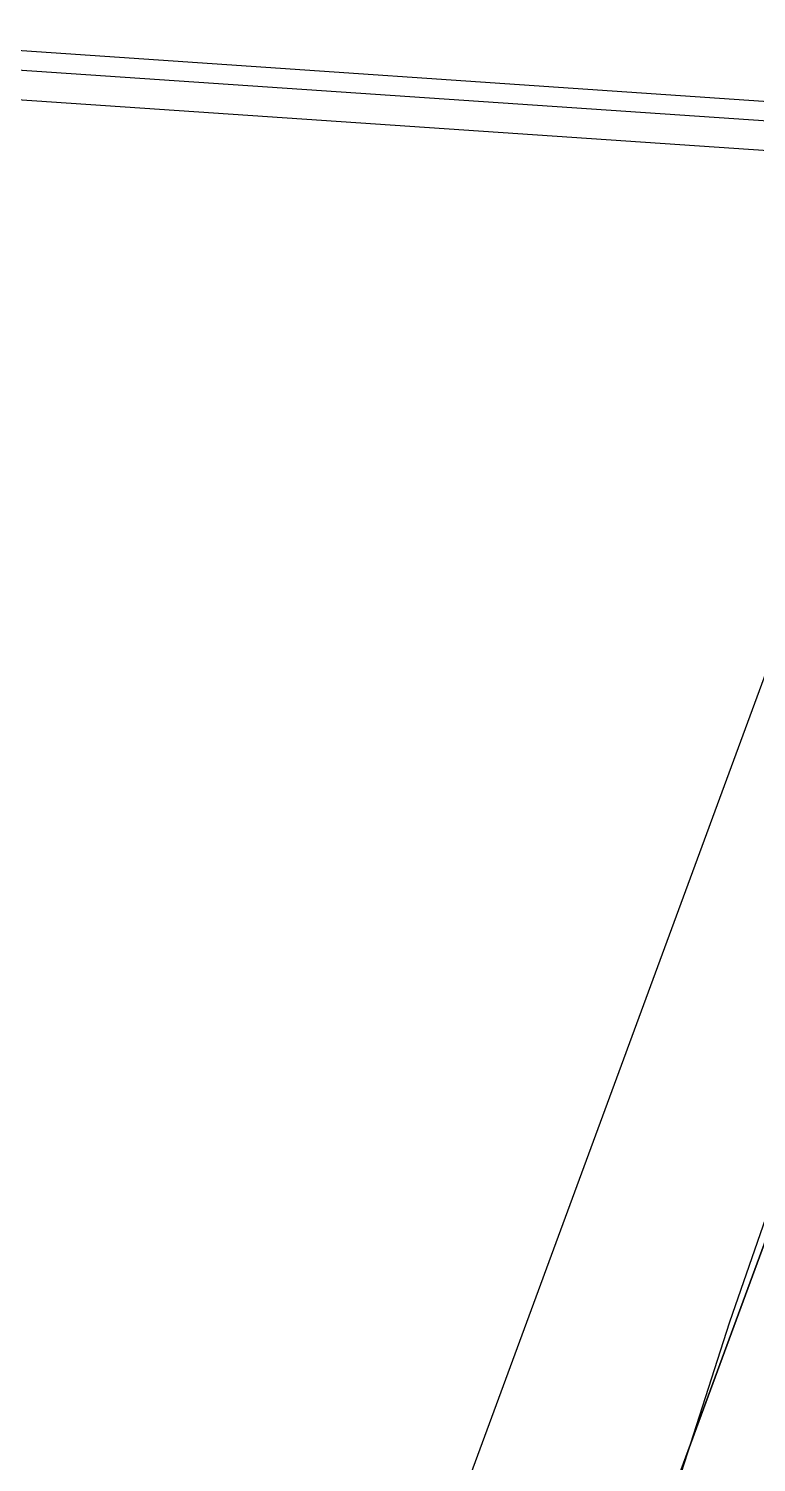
# Model space of a CAD drawing. Header units: millimetres. Extents: x 36720183 to 38160956, y 58934012 to 60388477.
# Drawn here: x 37210021 to 37284305, y 59654170 to 59800517 of the extents above; entities that cross this region are included whole.
import ezdxf

# ---------------------------------------------------------------- set-up
doc = ezdxf.new("R2010")
doc.units = ezdxf.units.MM
doc.header["$LTSCALE"] = 1000
doc.header["$MEASUREMENT"] = 0
for name, color, linetype in [('DL_道路红线_干道网_', 6, 'Continuous'), ('DL_道路红线_支路网_', 1, 'Continuous'), ('KX_E1', 7, 'Continuous'), ('KX_E3', 7, 'Continuous')]:
    doc.layers.add(name, color=color, linetype=linetype)

msp = doc.modelspace()

# ---------------------------------------------------------------- linework, layer by layer
at = {"color": 8}
msp.add_lwpolyline([(37245302, 59567888), (37246442, 59571863), (37256155, 59601124), (37272334, 59639715), (37281607, 59668502), (37295255, 59707827), (37323965, 59785435)], dxfattribs=at)
at = {"layer": 'DL_道路红线_干道网_', "color": 8}
for p, q in [((37388530, 59784050), (37175796, 59798521)), ((37388326, 59781057), (37175592, 59795528)), ((37388334, 59781057), (37175600, 59795528))]:
    msp.add_line(p, q, dxfattribs=at)
at = {"layer": 'DL_道路红线_支路网_', "color": 4}
msp.add_line((37388665, 59786045), (37175931, 59800517), dxfattribs=at)
at = {"layer": 'KX_E1'}
msp.add_lwpolyline([(37366812, 59782521), (37325225, 59785350), (37245107, 59567902), (37286694, 59565073), (37366812, 59782521)], close=True, dxfattribs=at)
at = {"layer": 'KX_E3'}
msp.add_lwpolyline([(37325225, 59785350), (37304432, 59786764), (37300829, 59776986), (37300829, 59776986), (37224314, 59569317), (37245107, 59567902)], close=True, dxfattribs=at)

doc.saveas('drawing.dxf')
